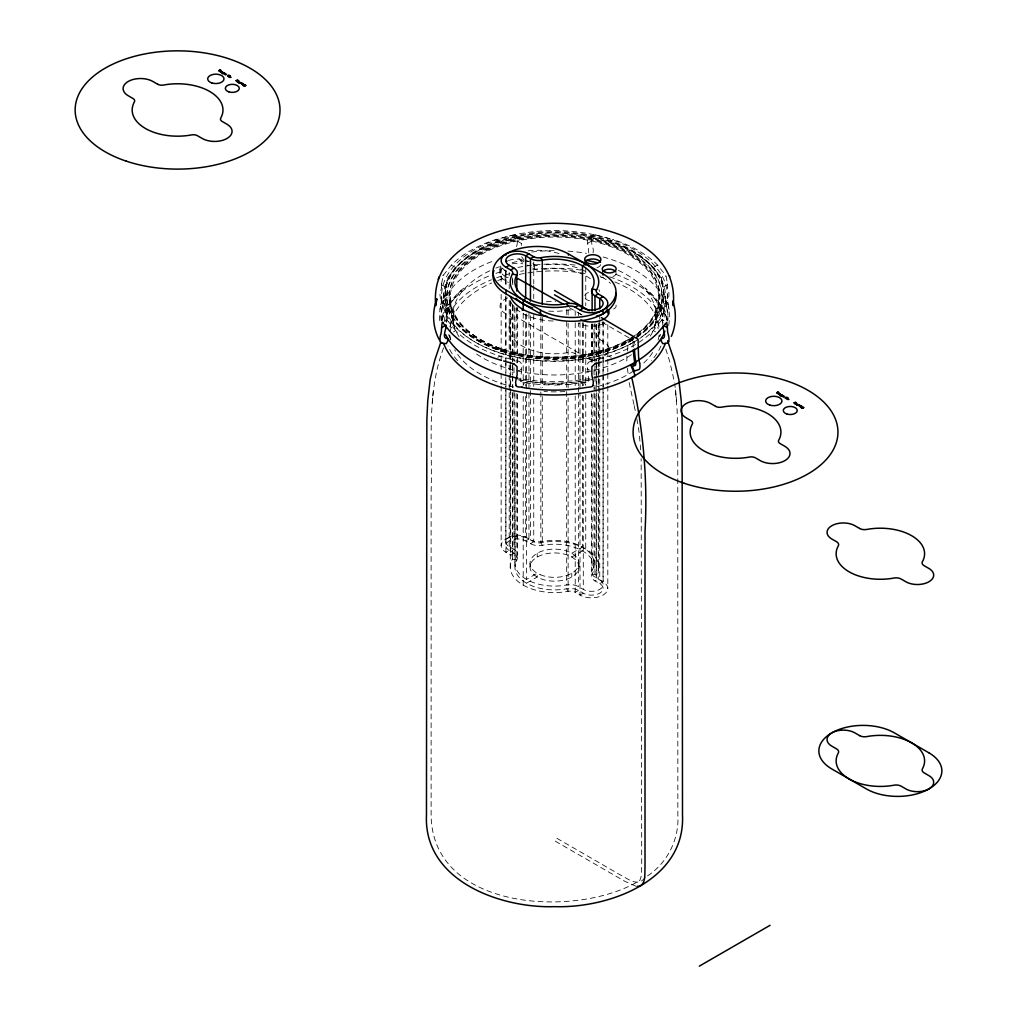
<?xml version="1.0" encoding="UTF-8"?>
<svg xmlns="http://www.w3.org/2000/svg" width="1017" height="1017" viewBox="0 0 1017 1017"><rect width="100%" height="100%" fill="white"/><g stroke="black" fill="none" stroke-linecap="round" stroke-linejoin="round"><path stroke-width="0.75" stroke-dasharray="5 3.75" d="M441.594 296.049L440.844 304.769L441.531 301.566L439.369 313.605L439.776 323.393M510.28 567.842L510.28 392.168M512.746 305.075L512.746 361.721M512.746 284.671L512.746 276.827M517.361 394.304L517.399 554.418M517.373 362.827L517.386 307.757M591.563 572.062L591.563 393.732M594.017 564.257L594.03 387.401M594.03 374.752L594.03 366.832M594.03 360.501L594.03 324.118M596.216 575.991L596.216 376.43M598.682 566.253L598.682 393.134M598.682 391.545L598.695 323.241M658.063 307.63L658.596 295.502M441.683 283.527L442.942 275.963M441.683 283.59L441.429 287.76M516.509 246.61L516.598 246.343A19.92 11.505 60 0 0 517.132 244.156C517.628 240.749 518.073 234.152 513.916 235.016M441.658 284.773L445.916 287.315L446.005 286.285M517.361 241.067L521.619 243.61L521.39 238.703L516.064 235.321L517.31 236.058M444.289 321.728L445.459 312.486L448.421 304.579A5.174 2.987 60 0 1 448.039 304.986M446.031 321.766L446.552 315.626L449.234 306.892L447.149 312.931M662.804 324.83L662.41 315.626L659.728 306.892L662.779 316.668L661.813 312.931M445.904 287.391L444.467 297.18L447.811 303.015M443.577 347.852C426.212 393.96 432.581 444.137 431.119 492.253L431.119 815.151C432.111 911.41 578.215 918.453 639.782 880.48C642.07 875.879 641.536 870.501 641.714 865.518L641.155 458.616M443.501 293.659L442.751 306.676L443.298 300.358L441.009 316.185L441.314 320.698M449.603 336.284L449.692 334.898M658.787 325.872L654.503 310.401L655.965 316.109L655.571 312.804L655.571 324.309L658.037 307.82M446.082 285.421L447.696 278.149M657.567 313.49L658.533 301.935M667.648 320.698L667.953 316.185L665.665 300.358L666.211 306.676L665.601 295.998M432.238 403.037L432.797 396.719M432.822 396.122L433.382 389.829M521.594 369.235L520.564 381.502L532.781 383.79M446.209 321.779L446.666 319.745L447.696 320.546M627.616 351.018L628.137 339.703L630.604 340.174L630.604 341.127L633.07 342.551A118.658 68.508 60 0 0 633.171 347.356M521.607 243.8L521.429 245.364M444.454 296.57L444.505 296.125M661.203 302.964L664.495 297.18L663.046 287.315L667.305 284.773L667.266 282.853M450.124 326.61L454.459 310.401L452.997 316.109L453.391 312.804L453.391 324.309L451.395 313.49L450.328 296.621M446.285 321.092L446.387 320.406M593.076 252.941L593.292 250.945A12.979 7.488 -60 0 0 593.178 249.127L593.076 248.606A17.353 10.017 -60 0 0 592.758 247.512L592.364 246.343A19.92 11.505 -60 0 1 591.83 244.156C591.716 241.182 590.152 234.546 595.11 235.029M664.432 297.549L664.304 298.057M626.879 356.014L626.739 364.582M439.853 309.384L440.539 306.142M441.937 320.749C444.569 307.376 453.684 296.367 464.006 287.925C455.4 295.451 448.268 305.24 446.183 316.668M668.716 325.554L669.733 316.859L668.423 306.142M655.355 323.724L654.363 327.652L656.842 317.965M450.048 331.644L451.179 327.22L450.798 328.682M659.842 336.284L660.618 334.288M523.641 384.413L523.755 384.197A5.174 2.987 -60 0 0 524.149 383.307M447.938 277.705L455.654 267.547A112.912 65.19 0 0 1 499.868 242.021L517.094 237.775A23.607 20.48 -43.6 0 1 517.767 237.597M443.272 275.353L451.395 265.094A118.709 68.533 0 0 1 495.61 239.554L512.975 235.105M523.526 384.629L523.145 385.303M661.025 320.876L653.308 330.601A112.912 65.19 0 0 1 609.094 356.128L598.822 359.052M661.266 320.546L662.385 319.846L662.855 322.872M667.292 320.787A113.04 65.266 0 0 0 662.728 306.079L663.948 304.566A87.131 50.303 -60 0 0 665.207 302.977L665.601 302.456A27.039 15.611 -60 0 0 667.165 300.32L667.343 300.028A6.051 3.496 -60 0 0 668.69 297.307L668.995 294.663A12.979 7.488 -60 0 0 668.881 292.845L668.792 292.311A17.353 10.017 -60 0 0 668.474 291.231L668.067 290.061A19.92 11.505 -60 0 1 667.546 287.862M523.717 261.318L522.535 262.043M647.549 875.891C667.572 862.683 679.292 839.063 677.843 815.151L677.767 442.039L677.144 410.423L674.881 384.286M645.096 877.62C637.901 887.32 628.201 878.93 620.917 875.268L554.481 836.915M447.823 305.176L446.234 306.079A113.04 65.266 0 0 0 441.67 320.787M591.652 236.058L592.898 235.321L588.004 238.181L587.267 239.605L588.805 252.979M446.73 319.707L445.433 320.469M587.33 243.521L591.602 241.067M453.518 331.834L455.654 330.601A112.912 65.19 0 0 0 499.868 356.128L509.631 358.925M591.869 237.775L609.094 242.021L613.353 239.554A118.709 68.533 0 0 1 657.567 265.094L665.69 275.353M497.745 357.361L499.868 356.128M609.094 242.021A112.912 65.19 0 0 1 653.308 267.547L657.567 265.094M518.428 370.722C523.577 370.048 522.763 361.353 517.767 360.997M509.225 550.413A11.632 6.725 0 0 1 509.225 540.917A11.632 6.725 0 0 1 525.675 540.917L530.454 543.675A11.632 6.725 0 0 0 542.277 545.315A39.574 22.844 0 0 1 582.461 550.896A39.574 22.844 0 0 1 592.123 574.096A11.632 6.725 0 0 0 594.958 580.91L599.738 583.682A11.632 6.725 0 0 1 599.738 593.178A11.632 6.725 0 0 1 583.288 593.178L578.508 590.419A11.632 6.725 0 0 0 566.685 588.779A39.574 22.844 0 0 1 526.501 583.199A39.574 22.844 0 0 1 516.839 559.998A11.632 6.725 0 0 0 514.005 553.172L509.225 550.413L505.932 552.32A16.297 9.407 0 0 1 505.932 539.01A16.297 9.407 0 0 1 528.967 539.01L528.967 392.511M525.675 540.917L528.967 539.01M514.005 553.172L510.712 555.079L505.932 552.32L505.932 377.981M530.454 543.675L533.747 541.769A6.979 4.03 0 0 0 540.841 542.76A44.227 25.527 0 0 1 585.754 548.989A44.227 25.527 0 0 1 596.547 574.923A6.979 4.03 0 0 0 598.25 579.016L594.958 580.91M578.508 590.419L575.215 592.314A6.979 4.03 0 0 0 568.122 591.335A44.227 25.527 0 0 1 523.208 585.106A44.227 25.527 0 0 1 512.415 559.172A6.979 4.03 0 0 0 510.712 555.079L510.712 379.277M583.288 593.178L579.995 595.072L575.215 592.314L575.215 396.007M599.738 583.682L603.03 581.775L603.03 388.405M522.141 262.259L520.729 260.861A87.131 50.303 60 0 1 519.471 259.271L519.077 258.75A27.039 15.611 60 0 1 517.513 256.602L517.335 256.322A6.051 3.496 60 0 1 516.801 255.458M588.347 237.953L591.195 237.698M591.195 360.997L588.347 362.37L587.241 364.645L588.805 379.9L588.157 381.744L565.388 384.718M591.869 360.806L596.483 359.637M589.212 379.964C570.601 383.625 551.417 384.146 532.577 382.011M592.301 379.468C567.422 384.515 541.54 384.515 516.661 379.468M586.021 382.417L576.181 383.79M581.508 383.091L585.487 382.468M517.767 237.698L520.615 237.953M570.982 384.35L543.459 384.731M554.481 385.049L559.998 384.973M549.027 384.947L537.98 384.35M522.941 382.417L527.556 383.117M532.539 383.803L538.158 384.324M595.987 235.105L613.353 239.554M533.086 382.074L518.301 379.672M516.839 559.998L512.415 559.172L512.415 389.231M592.123 574.096L596.547 574.923L596.547 393.261M509.797 358.963L517.094 360.806M635.956 886.201L624.921 881.358L554.481 840.716M662.728 306.079L661.139 305.176M599.788 275.823L600.869 276.446M601.95 277.069L603.03 277.692A44.227 25.527 0 0 1 610.429 283.362M495.61 239.554L499.868 242.021M653.308 330.601L655.444 331.834M532.781 263.746L534.573 264.776A5.822 3.356 0 0 0 540.294 265.628M532.781 268.018L534.573 269.047A5.822 3.356 0 0 0 540.116 269.937M601.95 322.211L631.837 339.462L631.837 340.415L634.303 341.839L634.303 343.263A116.93 67.503 60 0 0 634.354 346.81M502.5 268.132A16.297 9.407 0 0 0 505.932 271.043L509.809 273.281M569.202 307.579L579.995 313.808A16.297 9.407 0 0 0 582.283 314.901M500.873 265.996A17.454 10.068 0 0 0 505.106 276.268L508.386 278.175M502.182 268.526A17.454 10.081 0 0 0 505.106 280.552L508.386 282.446M604.912 322.643A17.454 10.081 0 0 1 579.169 323.304L578.571 322.961L578.508 385.913M451.395 265.094L455.654 267.547M609.094 356.128L611.217 357.361M587.33 368.879L589.466 370.112M599.738 379.176L599.738 579.881A11.632 6.725 0 0 1 599.738 589.377A11.632 6.725 0 0 1 583.288 589.377L578.508 586.618A11.632 6.725 0 0 0 566.685 584.978A39.574 22.844 0 0 1 526.501 579.398A39.574 22.844 0 0 1 516.839 556.197A11.632 6.725 0 0 0 514.005 549.371L509.225 546.612A11.632 6.725 0 0 1 509.225 537.116A11.632 6.725 0 0 1 525.675 537.116L533.747 541.769L533.747 395.282M582.461 395.397L582.461 547.095A39.574 22.844 0 0 1 592.123 570.295A11.632 6.725 0 0 0 594.958 577.109L603.03 581.775A16.297 9.407 0 0 1 603.03 595.072A16.297 9.407 0 0 1 579.995 595.072L579.995 392.918M578.648 313.033L582.156 315.067M663.872 320.673L662.232 319.707L663.529 320.469M660.999 305.062L660.923 304.998A5.174 2.987 -60 0 1 660.529 304.566L663.491 312.486L664.546 318.613M653.308 267.547L661.025 277.705M455.654 330.601L448.37 321.512M446.234 306.079L443.361 302.456A28.997 16.742 60 0 1 442.001 300.6L441.62 300.028A6.051 3.496 60 0 1 440.272 297.307L439.967 294.663A12.979 7.488 60 0 1 440.081 292.845L440.17 292.311A17.353 10.017 60 0 1 440.488 291.231L440.895 290.061A19.92 11.505 60 0 0 441.416 287.862M523.513 259.297L521.619 256.818M585.817 385.303L585.423 384.629M542.277 545.315L540.841 542.76L540.841 388.939M566.685 588.779L568.122 591.335L568.122 397.965M661.266 278.149L662.792 284.429M666.021 275.963L667.254 282.548M585.284 384.337L585.245 384.261A5.174 2.987 60 0 1 584.813 383.307M450.544 339.258L448.077 333.627M661.203 310.579L655.012 298.795L644.956 287.925C655.279 296.367 664.393 307.376 667.025 320.749M665.792 349.06L669.745 361.556L674.665 383.015M657.783 327.22L658.164 328.682M452.12 317.965L454.599 327.652L453.607 323.724M633.947 404.537L628.849 381.311M634.188 405.643L635.892 413.741M669.11 309.384L667.432 301.566L668.118 304.769L667.343 294.256M627.336 368.218L628.544 376.214M636.896 418.902L638.256 426.886A214.155 123.642 60 0 1 639.248 433.7L640.837 451.319M667.533 287.76L667.305 284.773M664.457 296.125L664.508 296.57M662.576 282.345L662.677 283.26M592.212 324.003L592.339 360.844L516.623 317.126L516.623 308.761M663.046 287.239L662.83 284.836M675.58 389.829L676.14 396.122M676.165 396.719L676.725 403.037M450.429 301.935L451.395 313.49M659.27 334.898L659.359 336.284M514.945 423.619L515.085 565.414M663.872 295.667L663.872 296.621M662.118 295.095L662.118 296.036M659.791 295.108L659.791 296.061M607.81 324.537L607.81 357.717M607.81 359.293L607.81 371.942M607.81 373.519L607.81 384.579M607.81 386.168L607.81 588.423M603.157 322.313L603.157 584.622M603.03 321.016L603.03 359.103M603.03 360.565L603.03 373.748M603.03 375.209L603.03 386.93M599.738 316.185L599.738 319.109M599.738 320.571L599.738 360.132M599.738 361.594L599.738 373.315M598.25 322.643L598.25 360.73M598.25 362.205L598.25 385.634M598.25 392.969L598.25 579.016M596.547 324.41L596.547 361.035M596.547 363.972L596.547 387.401M596.216 324.525L596.216 360.615M596.216 362.179L596.216 374.853M594.958 323.673L594.958 361.76M594.958 366.158L594.958 374.955M594.958 376.417L594.958 577.109M592.123 324.181L592.123 362.268M592.123 394.494L592.123 570.295M591.563 324.054L591.563 362.065M585.754 267.713L585.754 305.647M585.754 324.601L585.754 384.655M585.754 394.138L585.754 548.989L571.757 557.074L571.757 553.273L582.461 547.095A39.574 22.844 0 0 0 542.277 541.514A11.632 6.725 0 0 1 530.454 539.874L530.454 387.515M583.288 322.758L583.288 385.748M583.288 396.007L583.288 589.377M582.461 322.707L582.461 385.913M579.995 322.592L579.995 391.443M578.927 563.24L578.927 567.041A24.446 14.111 0 0 1 542.264 579.27A24.446 14.111 0 0 1 542.264 554.824A24.446 14.111 0 0 1 578.927 567.041M578.508 312.664L578.508 315.601M578.508 387.375L578.508 391.774M578.508 393.236L578.508 586.618M575.215 315.435L575.215 311.049A6.979 4.03 0 0 0 568.122 310.058A44.227 25.527 0 0 1 547.197 310.96M575.215 322.77L575.215 385.761M571.757 573.219L571.757 577.02M568.122 310.058L568.122 315.918M568.122 323.241L568.122 387.706M566.685 309.562L566.685 315.423M566.685 321.283L566.685 387.21M566.685 391.596L566.685 584.978M542.277 317.368L542.277 387.693M542.277 396.477L542.277 541.514M540.841 317.151L540.841 387.477M537.205 553.273L537.205 557.074M534.573 264.776L534.573 269.047M533.747 261.966L533.747 283.934M533.747 285.408L533.747 298.591M533.747 314.698L533.747 386.485M530.454 315.728L530.454 386.053M530.035 563.24L530.035 567.041M528.967 313.414L528.967 391.049M526.501 313.922L526.501 391.354M526.501 392.931L526.501 579.398L537.205 573.219L537.205 577.02L523.208 585.106L523.208 393.897M525.675 314.444L525.675 386.218M525.675 396.477L525.675 537.116M523.208 313.312L523.208 384.413M516.839 307.159L516.839 362.827M516.839 393.592L516.839 556.197M514.92 307.909L514.933 361.81M514.933 393.515L514.945 562.236M514.005 306.193L514.005 360.399M514.005 367.722L514.005 373.582M514.005 391.164L514.005 549.371M512.746 363.311L512.746 374.396M512.746 375.972L512.746 387.057M512.746 393.401L512.746 558.104M512.415 277.895L512.415 285.218M512.415 305.736L512.415 361.404M512.415 365.789L512.415 374.587M512.415 376.048L512.415 387.769M510.712 301.642L510.712 374.892M510.267 300.625L510.28 363.755M510.28 365.332L510.28 377.955M510.28 379.532L510.28 390.579M509.225 272.67L509.225 275.594M509.225 284.391L509.225 288.777M509.225 300.498L509.225 359.103M509.225 364.963L509.225 373.748M509.225 375.209L509.225 546.612M505.932 271.043L505.932 287.163M505.932 295.947L505.932 358.937M505.932 360.412L505.932 372.12M505.805 270.077L505.805 287.455M505.805 296.939L505.805 361.721M505.805 363.298L505.805 375.947M505.805 377.523L505.805 541.87M505.106 276.281L505.106 280.552M501.152 267.547L501.152 283.349M501.152 294.421L501.152 371.841M501.152 373.43L501.152 384.49M501.152 386.066L501.152 545.671M499.995 269.149L499.995 273.42M449.171 297.333L449.171 298.286M446.844 297.358L446.844 298.312M445.09 295.095L445.09 296.036M658.952 335.699A104.738 60.473 0 0 1 658.152 339.996M652.622 352.518A104.738 60.473 0 0 1 642.591 364.073M633.642 370.989A104.738 60.473 0 0 1 595.25 387.083M564.931 391.558A104.738 60.473 0 0 1 544.031 391.558M513.712 387.083A104.738 60.473 0 0 1 454.713 349.797M450.798 339.996A104.738 60.473 0 0 1 450.01 335.699M450.01 327.067A104.738 60.473 0 0 1 491.707 282.968M497.847 280.514A104.738 60.473 0 0 1 508.271 277.12M519.28 274.425A104.738 60.473 0 0 1 588.271 274.145M600.691 277.12A104.738 60.473 0 0 1 603.361 277.895M614.827 281.963A104.738 60.473 0 0 1 658.952 327.067M660.948 345.907A109.404 63.156 0 0 1 651.414 360.654M457.548 360.654A109.404 63.156 0 0 1 448.014 345.907M446.196 322.402A109.404 63.156 0 0 1 491.453 279.764M496.652 277.768A109.404 63.156 0 0 1 509.034 273.929M520.679 271.31A109.404 63.156 0 0 1 523.666 270.776M532.755 269.48A109.404 63.156 0 0 1 580.783 270.077M609.628 276.84A109.404 63.156 0 0 1 662.766 322.402M618.374 270.408A101.827 58.795 0 0 1 649.888 336.729M631.443 354.679A101.827 58.795 0 0 1 474.062 352.251M459.074 336.729A101.827 58.795 0 0 1 490.588 270.408M495.813 268.132A101.827 58.795 0 0 1 499.423 266.721M512.174 262.704A101.827 58.795 0 0 1 524.403 260.009M589.542 378.489A113.472 65.508 0 0 1 519.42 378.489M441.302 320.851A113.472 65.508 0 0 1 493.131 261.064M531.688 252A113.472 65.508 0 0 1 554.481 250.665M567.956 251.135A113.472 65.508 0 0 1 586.453 253.322M603.081 256.983A113.472 65.508 0 0 1 667.661 320.851M442.166 320.164A113.472 65.508 0 0 1 490.436 275.404M495.889 273.382A113.472 65.508 0 0 1 505.869 270.28M517.882 267.471A113.472 65.508 0 0 1 575.953 265.157M615.832 274.374A113.472 65.508 0 0 1 666.796 320.164M634.303 341.839A112.887 65.177 0 0 1 446.158 314.113A112.887 65.177 0 0 1 578.482 232.067A112.887 65.177 0 0 1 639.795 338.432M616.035 305.138A6.979 4.03 0 0 1 611.319 309.804M589.517 300.778A8.149 4.704 0 0 1 584.775 297.422M584.775 295.502A8.149 4.704 0 0 1 589.517 292.146M599.255 323.266A45.384 26.2 0 0 1 597.653 335.661A5.822 3.356 0 0 0 599.077 339.081L603.856 341.839A17.454 10.081 0 0 1 603.856 356.09A17.454 10.081 0 0 1 579.169 356.09L574.389 353.331A5.822 3.356 0 0 0 568.478 352.505A45.384 26.2 0 0 1 522.382 346.111A45.384 26.2 0 0 1 511.309 319.503A5.822 3.356 0 0 0 509.886 316.084L505.106 313.325A17.454 10.081 0 0 1 508.983 297.396M546.32 301.807A45.384 26.2 0 0 1 555.625 301.388M595.098 234.889A16.514 13.92 42.1 0 1 595.987 234.965M665.601 275.81A16.514 5.975 83.4 0 1 665.906 276.421M524.963 261.877A113.04 65.266 0 0 1 529.539 261.216M591.195 237.813A23.607 20.276 42 0 1 591.869 237.889M447.887 321.232A23.607 3.788 68.2 0 1 448.116 321.575M661.114 277.412A23.607 9.433 88.2 0 1 661.355 277.857M517.094 360.59A23.607 15.23 26.6 0 1 517.78 360.781M442.853 275.582A16.514 6.394 -85.2 0 1 443.183 274.984M512.962 235.283A16.514 13.641 -39.4 0 1 513.827 235.181M447.785 278.48A23.607 9.128 -87.1 0 1 448.014 278.022M591.208 361.2A23.607 14.835 -26.2 0 1 591.869 360.997M661.215 320.164A23.607 4.081 -69.3 0 1 661.457 319.859M508.475 260.505A17.454 10.068 0 0 1 528.84 261.522M546.32 264.751A45.384 26.2 0 0 1 586.58 271.997M553.273 320.991A45.384 26.2 0 0 1 510.356 300.93M543.675 269.352A45.384 26.2 0 0 1 590.915 279.179M598.975 289.616A45.384 26.2 0 0 1 599.509 291.51M512.148 263.81A17.454 10.081 0 0 1 522.738 263.81M527.34 265.119A17.454 10.081 0 0 1 528.637 265.679M600.716 264.649A8.149 4.704 0 0 1 595.987 267.992M616.188 273.179A6.979 4.03 0 0 1 610.632 277.132M528.141 250.805A44.227 25.527 0 0 1 562.261 254.758M496.093 346.975A104.166 60.143 0 0 0 658.38 301.464A104.166 60.143 0 0 0 508.97 243.088A104.166 60.143 0 0 0 496.093 346.975M501.813 349.835A105.323 60.804 0 0 0 659.804 297.18A105.323 60.804 0 0 0 501.813 244.512A105.323 60.804 0 0 0 501.813 349.835M501.813 348.882A105.323 60.804 0 0 0 659.804 296.227A105.323 60.804 0 0 0 501.813 243.559A105.323 60.804 0 0 0 501.813 348.882M494.135 347.7A107.649 62.151 0 0 0 661.864 300.663A107.649 62.151 0 0 0 507.445 240.317A107.649 62.151 0 0 0 494.135 347.7M500.656 351.005A107.649 62.151 0 0 0 662.131 297.18A107.649 62.151 0 0 0 500.656 243.355A107.649 62.151 0 0 0 500.656 351.005M498.915 352.746A111.145 64.173 0 0 0 665.627 297.18A111.145 64.173 0 0 0 498.915 241.601A111.145 64.173 0 0 0 498.915 352.746M493.169 347.102A109.404 63.156 0 0 0 663.605 299.303A109.404 63.156 0 0 0 506.682 237.991A109.404 63.156 0 0 0 493.169 347.102M493.169 348.056A109.404 63.156 0 0 0 663.605 300.257A109.404 63.156 0 0 0 506.682 238.931A109.404 63.156 0 0 0 493.169 348.056M540.141 574.669A24.446 14.111 0 0 0 578.787 564.702A24.446 14.111 0 0 0 544.515 550.362A24.446 14.111 0 0 0 540.141 574.669"/><path stroke-width="1.5" d="M441.696 326.126L442.23 322.325M441.67 327.029L441.416 330.995A19.92 11.505 -60 0 1 440.895 333.792L440.488 335.432A17.353 10.017 -60 0 0 440.17 336.881L440.081 337.517A12.979 7.488 -60 0 0 439.967 339.475L440.323 341.699M441.645 327.741L445.942 324.957M445.878 325.682C446.755 328.987 440.908 338.674 447.811 338.763M673 302.786L673.241 305.672C679.331 243.279 602.839 223.346 554.481 223.295C506.11 223.346 429.632 243.279 435.721 305.672L436.916 298.795C431.894 311.965 432.568 327.207 439.217 339.691M592.924 385.418L593.292 383.18A12.979 7.488 60 0 0 593.178 381.235L593.076 380.587A17.353 10.017 60 0 0 592.758 379.15L592.364 377.498A19.92 11.505 60 0 1 591.83 374.701L591.907 366.628L595.11 363.819M668.639 341.699L668.995 339.475A12.979 7.488 60 0 0 668.881 337.517L668.792 336.881A17.353 10.017 60 0 0 668.474 335.432L668.067 333.792A19.92 11.505 60 0 1 667.546 330.995L667.266 325.745M440.819 342.233L434.729 360.361L430.166 379.43L427.776 400.444L426.848 419.678L426.466 815.151C423.428 880.519 500.084 908.423 554.481 906.643C608.878 908.423 685.534 880.519 682.496 815.151L682.115 419.678L681.187 400.444L678.797 379.43L674.233 360.361L667.584 340.759M438.2 279.205L439.141 276.789M671.322 336.398C676.178 325.3 676.597 312.473 672.809 301.007M447.823 340.911L446.234 343.657L445.014 343.543A87.131 50.303 -60 0 1 443.755 343.403L443.361 343.339A27.039 15.611 -60 0 1 441.798 343.009M515.988 385.468A6.051 3.496 -60 0 0 517.335 386.613L517.704 386.765A28.997 16.742 -60 0 0 519.077 387.045L522.141 387.032M225.088 74.394L226.664 74.203M783.039 396.528L784.615 396.338M224.808 73.478L224.058 73.872M229.27 76.084L227.91 76.351M241.093 82.974L239.72 83.178L240.673 83.013M245.758 85.568L244.372 85.86M782.747 395.626L781.412 395.905M787.196 398.257L785.861 398.486M799.07 405.058L797.709 405.325M803.684 407.728L802.324 407.982M664.698 324.626L665.69 323.279M664.597 324.779L657.567 333.067A118.709 68.533 0 0 1 613.353 358.594L605.357 361.01M237.101 81.627C240.698 78.932 233.668 81.246 236.478 80.699L237.787 80.356L236.732 80.635M795.052 403.762C798.65 401.067 791.62 403.38 794.43 402.834L795.739 402.49L794.684 402.77M237.177 81.106L237.444 81.83M795.129 403.228L795.396 403.952L796.591 403.266L795.192 403.838M517.183 279.128L517.322 278.976A2.848 1.64 60 0 1 518.123 278.722L563.532 304.299M221.795 71.94L220.854 72.245L222.647 71.876M222.38 72.22L221.592 72.677L222.532 72.36M223.117 72.652L222.329 73.097L223.397 72.716M223.181 73.415L222.38 73.656L224.821 73.186M227.668 75.995L228.952 75.029L229.308 75.779M237.241 81.716L238.893 80.763M238.461 81.805L237.736 81.996L238.995 81.538M239.516 82.835L238.703 83.076L241.156 82.619M240.927 83.369L241.906 83.025L241.105 83.496M241.512 83.953L242.694 83.483L241.83 83.763M242.745 84.03L241.804 84.347L243.597 83.966M243.483 84.449L242.732 84.881M244.055 84.742L243.279 85.199L244.347 84.805M244.131 85.504L243.317 85.746L245.771 85.288M603.03 313.808L603.03 310.007A44.227 25.527 0 0 0 603.03 273.891L568.465 253.945A44.227 25.527 0 0 0 505.932 253.945A16.297 9.407 0 0 0 505.932 267.242L509.225 265.348L514.005 268.107A11.632 6.725 0 0 1 516.839 274.921A39.574 22.844 0 0 0 526.501 298.121A39.574 22.844 0 0 0 566.685 303.702A11.632 6.725 0 0 1 578.508 305.342L583.288 308.1A11.632 6.725 0 0 0 599.738 308.1A11.632 6.725 0 0 0 599.738 298.604L594.958 295.845A11.632 6.725 0 0 1 592.123 289.019A39.574 22.844 0 0 0 582.461 265.818A39.574 22.844 0 0 0 542.277 260.238A11.632 6.725 0 0 1 530.454 258.598L525.675 255.839A11.632 6.725 0 0 0 509.225 255.839A11.632 6.725 0 0 0 509.225 265.348M505.932 267.242L510.712 270.001A6.979 4.03 0 0 1 512.415 274.094A44.227 25.527 0 0 0 523.208 300.028A44.227 25.527 0 0 0 568.122 306.257A6.979 4.03 0 0 1 575.215 307.248L579.995 310.007A16.297 9.407 0 0 0 603.03 310.007A16.297 9.407 0 0 0 603.03 296.697L598.25 293.938A6.979 4.03 0 0 1 596.547 289.845A44.227 25.527 0 0 0 585.754 263.911A44.227 25.527 0 0 0 540.841 257.682A6.979 4.03 0 0 1 533.747 256.704L528.967 253.945L525.675 255.839L525.675 298.324M510.712 270.001L514.005 268.107M533.747 256.704L530.454 258.598L530.454 301.083M526.501 298.121L523.208 300.028L523.208 310.147M575.215 307.248L578.508 305.342M598.25 293.938L594.958 295.845L594.958 310.49M579.995 310.007L583.288 308.1M603.03 296.697L599.738 298.604L599.738 308.85M780.331 394.354L779.543 394.812L780.484 394.494M781.348 394.838L780.484 395.346M781.132 395.537L780.331 395.778L782.772 395.321M785.073 398.003L785.849 397.418M785.62 398.13L786.904 397.164L787.26 397.914M796.413 403.94L795.688 404.13L796.947 403.673M797.468 404.969L796.654 405.211L799.108 404.753M798.879 405.503L799.858 405.16L799.057 405.63M799.464 406.088L800.646 405.618L799.782 405.897M800.697 406.164L799.756 406.469L801.549 406.101M801.269 406.444L800.493 406.902L801.434 406.584M802.006 406.876L801.231 407.321L802.299 406.94M802.082 407.639L801.269 407.881L803.722 407.41M699.315 966.15L770.085 925.292M228.8 76.186L227.973 76.186M245.288 85.682L244.461 85.708M782.264 395.727L781.463 395.753M786.7 398.333L785.976 398.346M798.599 405.16L797.773 405.16M803.214 407.817L802.388 407.83M223.727 73.097L224.452 73.122M228.202 75.69L228.939 75.703M240.063 82.53L240.787 82.542M244.677 85.199L245.402 85.212M781.679 395.232L782.404 395.244M786.154 397.812L786.891 397.838M798.014 404.664L798.739 404.677M802.629 407.321L803.354 407.347M230.49 77.457L229.689 77.381M595.987 363.527L601.365 362.077M633.032 366.234L635.46 365.268L635.93 362.929A116.93 67.503 60 0 1 634.468 349.212M661.927 338.686C667.343 338.064 662.512 329.724 663.122 325.987M521.937 387.363A113.04 65.266 0 0 0 587.025 387.363L588.233 387.261A87.131 50.303 60 0 0 589.491 387.121L589.885 387.057A27.039 15.611 60 0 0 591.449 386.714L591.627 386.638A6.051 3.496 60 0 0 592.975 385.468M637.1 886.392C646.405 886.544 644.587 873.743 645.007 867.425L645.007 532.044C647.829 480.138 643.367 428.437 631.837 377.981M512.415 274.094L516.839 274.921L516.839 291.04M596.547 289.845L592.123 289.019L592.123 310.986M666.732 322.325L667.254 325.529M503.606 361.01L512.975 363.527M501.394 360.374L495.61 358.594A118.709 68.533 0 0 1 451.395 333.067L443.272 323.279M633.095 376.659L634.43 376.646A1.78 1.03 60 0 0 634.672 376.226L634.608 374.485A5.67 3.28 60 0 0 634.011 372.514L631.176 366.222A2.187 1.259 60 0 1 631.277 365.395L634.277 364.035L634.722 362.51A118.658 68.508 60 0 1 633.299 349.81M513.852 363.819L517.056 366.628L517.119 374.701A19.92 11.505 -60 0 1 516.598 377.498L516.191 379.15A17.353 10.017 -60 0 0 515.873 380.587L515.784 381.235A12.979 7.488 -60 0 0 515.67 383.18L516.039 385.418M441.81 342.996L441.62 342.932A6.051 3.496 -60 0 1 440.272 341.763M220.155 71.876L220.816 71.787M778.081 393.986L778.768 393.922M787.616 399.49L788.34 399.452M664.114 325.783L667.317 327.741M788.277 397.952L786.827 399.007M780.001 393.693L778.997 394.494M220.473 71.203L221.159 71.61M230.033 76.733L230.719 77.127M778.425 393.337L779.111 393.732M787.984 398.867L788.671 399.261M220.295 71.304L221.185 71.826M229.867 76.834L230.757 77.343M778.247 393.439L779.136 393.948M787.819 398.956L788.709 399.478M226.079 74.762L225.088 74.661M784.031 396.897L783.052 396.808M554.481 290.519L589.313 310.643M554.481 294.803L569.406 303.409M528.967 253.945A16.297 9.407 0 0 0 505.932 253.945A44.227 25.527 0 0 0 505.932 290.048L540.485 310.007A44.227 25.527 0 0 0 603.03 310.007M493.919 270.56A44.227 25.527 0 0 0 505.932 293.849L540.485 313.808A44.227 25.527 0 0 0 590.775 318.804A44.227 25.527 0 0 0 615.755 293.112M601.378 317.609L637.1 338.648A1.703 0.979 60 0 1 637.595 339.144A2.11 1.22 60 0 1 638.079 340.009L638.447 353.611A81.233 46.896 60 0 0 638.485 355.213L638.651 357.692A23.734 13.704 60 0 0 639.248 361.238L639.68 363.209M661.139 340.911L662.728 343.657L665.601 343.339A28.997 16.742 60 0 0 666.961 343.06L667.343 342.932A6.051 3.496 60 0 0 668.69 341.763M540.841 257.682L542.277 260.238L542.277 304.185M566.685 303.702L568.122 306.257M633.006 368.383L634.405 371.014L639.223 369.451A4.742 2.733 60 0 0 639.566 368.891L639.884 367.671A13.539 7.818 60 0 0 639.668 363.196M660.999 340.631L660.961 340.555A5.174 2.987 60 0 1 660.529 339.589M632.994 368.357L632.841 368.001A5.365 3.102 60 0 1 632.472 367.112M669.491 275.925L669.822 276.789M603.03 273.891L603.03 275.086M585.754 265.106L585.754 263.911L582.461 265.818L582.461 308.482M568.465 253.945L568.465 255.127M540.485 310.007L540.485 313.808M522.382 309.054L522.382 310.388M505.932 253.945L505.932 255.127M505.932 290.048L505.932 293.849M664.915 331.25A113.472 65.508 0 0 1 594.131 377.561M517.882 378.184A113.472 65.508 0 0 1 445.611 334.631M665.36 343.415A113.472 65.508 0 0 1 554.481 394.99A113.472 65.508 0 0 1 443.603 343.415M585.945 260.263A101.827 58.795 0 0 1 596.788 262.704M442.802 322.236A16.514 3.674 71.7 0 1 443.12 322.592M512.962 363.755A16.514 10.856 28.6 0 1 513.814 364.035M448.433 339.589A5.174 2.987 -60 0 1 448.039 340.479M595.085 363.552A16.514 11.327 -29.5 0 1 595.975 363.272M665.563 323.965A16.514 3.331 -69.7 0 1 665.881 323.52M547.006 316.376A45.384 26.2 0 0 1 510.356 296.646M506.377 261.369A17.454 10.068 0 0 1 507.051 261.064M608.547 309.702A17.454 10.081 0 0 1 600.844 320.431A17.454 10.081 0 0 1 580.771 319.859M607.53 312.181A17.454 10.081 0 0 1 608.598 314.113M585.271 261.814A8.149 4.704 0 0 1 593.153 258.979A8.149 4.704 0 0 1 600.513 262.259M602.547 271.959A6.979 4.03 0 0 1 609.208 269.149A6.979 4.03 0 0 1 615.857 271.959M532.666 307.986A44.227 25.527 0 0 1 516.013 298.375M607.467 309.079A16.297 9.407 0 0 1 596.458 316.122M219.799 69.741L218.706 71.012L221.109 70.504L219.799 69.741M230.325 75.817L228.685 76.771L230.325 75.817M777.751 391.876L776.657 393.134L779.06 392.626L777.751 391.876M157.673 84.233L152.893 81.474A17.454 10.081 0 0 0 128.206 81.474A17.454 10.081 0 0 0 128.206 95.725L132.973 98.484A5.822 3.356 0 0 1 134.397 101.891A45.384 26.2 0 0 0 145.482 128.511A45.384 26.2 0 0 0 191.577 134.905A5.822 3.356 0 0 1 197.489 135.731L202.269 138.49A17.454 10.081 0 0 0 226.956 138.49A17.454 10.081 0 0 0 226.956 124.227L222.176 121.468A5.822 3.356 0 0 1 220.753 118.061A45.384 26.2 0 0 0 209.667 91.454A45.384 26.2 0 0 0 163.572 85.047A5.822 3.356 0 0 1 157.673 84.233M715.625 406.368L710.845 403.596A17.454 10.081 0 0 0 686.157 403.596A17.454 10.081 0 0 0 686.157 417.86L690.924 420.618A5.822 3.356 0 0 1 692.348 424.025A45.384 26.2 0 0 0 703.433 450.633A45.384 26.2 0 0 0 749.529 457.04A5.822 3.356 0 0 1 755.44 457.853L760.22 460.612A17.454 10.081 0 0 0 784.908 460.612A17.454 10.081 0 0 0 784.908 446.361L780.128 443.603A5.822 3.356 0 0 1 778.704 440.196A45.384 26.2 0 0 0 767.619 413.576A45.384 26.2 0 0 0 721.523 407.181A5.822 3.356 0 0 1 715.625 406.368M859.632 528.471L854.852 525.713A16.297 9.407 0 0 0 831.817 525.713A16.297 9.407 0 0 0 831.817 539.01L836.597 541.769A6.979 4.03 0 0 1 838.3 545.862A44.227 25.527 0 0 0 849.093 571.796A44.227 25.527 0 0 0 894.007 578.025A6.979 4.03 0 0 1 901.1 579.016L905.88 581.775A16.297 9.407 0 0 0 928.915 581.775A16.297 9.407 0 0 0 928.915 568.465L924.135 565.706A6.979 4.03 0 0 1 922.432 561.613A44.227 25.527 0 0 0 911.639 535.692A44.227 25.527 0 0 0 866.726 529.45A6.979 4.03 0 0 1 859.632 528.471M928.915 752.822L894.35 732.863A44.227 25.527 0 0 0 831.817 732.863A44.227 25.527 0 0 0 831.817 768.966L866.37 788.925A44.227 25.527 0 0 0 928.915 788.925A44.227 25.527 0 0 0 928.915 752.822M859.632 735.622L854.852 732.863A16.297 9.407 0 0 0 831.817 732.863A16.297 9.407 0 0 0 831.817 746.16L836.597 748.932A6.979 4.03 0 0 1 838.3 753.025A44.227 25.527 0 0 0 849.093 778.946A44.227 25.527 0 0 0 894.007 785.188A6.979 4.03 0 0 1 901.1 786.166L905.88 788.925A16.297 9.407 0 0 0 928.915 788.925A16.297 9.407 0 0 0 928.915 775.628L924.135 772.869A6.979 4.03 0 0 1 922.432 768.776A44.227 25.527 0 0 0 911.639 742.842A44.227 25.527 0 0 0 866.726 736.6A6.979 4.03 0 0 1 859.632 735.622M126.362 161.182A102.412 59.126 0 0 0 279.993 109.976A102.412 59.126 0 0 0 126.362 58.77A102.412 59.126 0 0 0 126.362 161.182M228.812 91.848A6.979 4.03 0 0 0 239.287 88.365A6.979 4.03 0 0 0 228.812 84.869A6.979 4.03 0 0 0 228.812 91.848M211.765 82.936A8.149 4.704 0 0 0 223.994 78.856A8.149 4.704 0 0 0 211.765 74.788A8.149 4.704 0 0 0 211.765 82.936M684.314 483.317A102.412 59.126 0 0 0 837.944 432.111A102.412 59.126 0 0 0 684.314 380.905A102.412 59.126 0 0 0 684.314 483.317M786.764 413.983A6.979 4.03 0 0 0 797.239 410.487A6.979 4.03 0 0 0 786.764 407.003A6.979 4.03 0 0 0 786.764 413.983M769.716 405.058A8.149 4.704 0 0 0 781.946 400.99A8.149 4.704 0 0 0 769.716 396.91A8.149 4.704 0 0 0 769.716 405.058M588.678 263.479A8.149 4.704 0 0 0 600.894 259.411A8.149 4.704 0 0 0 588.678 255.343A8.149 4.704 0 0 0 588.678 263.479M605.42 272.302A6.979 4.03 0.1 0 0 616.175 269.124A6.979 4.03 0.1 0 0 606.018 265.335A6.979 4.03 0.1 0 0 605.42 272.302"/></g></svg>
